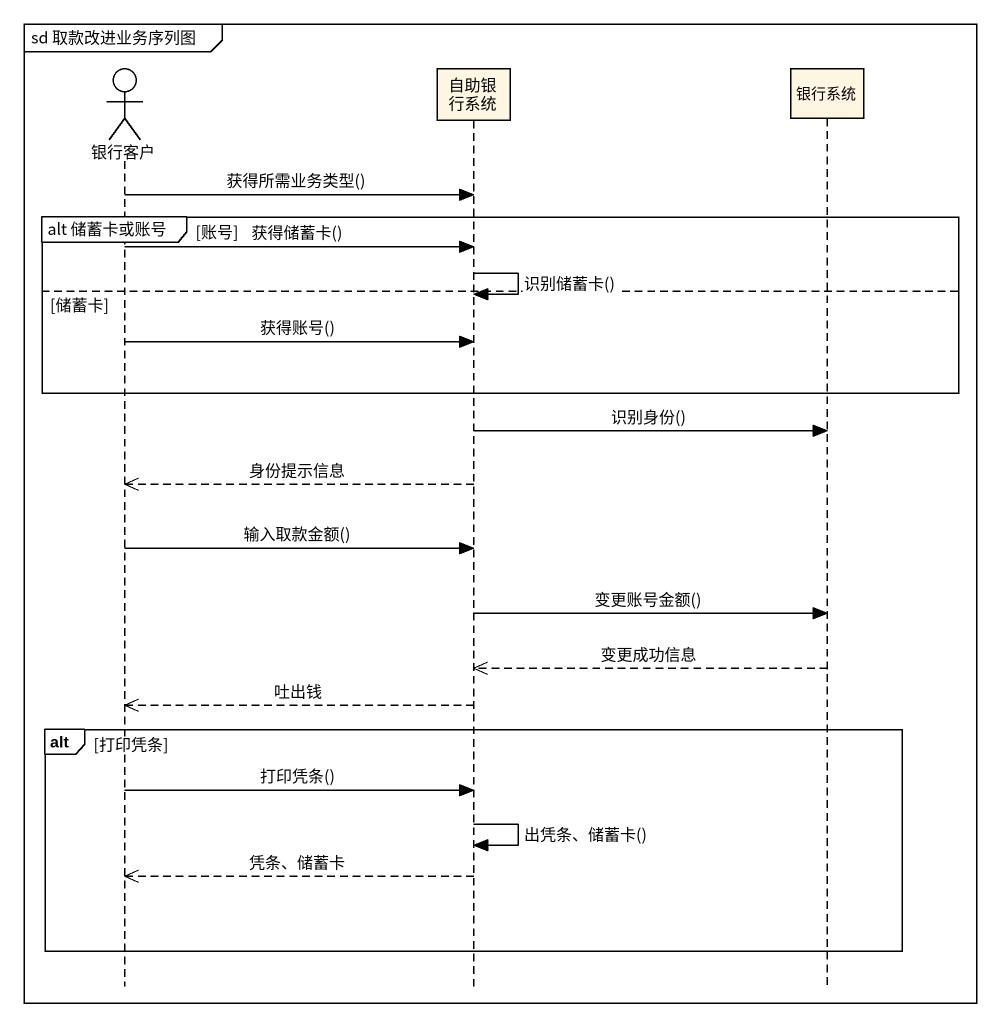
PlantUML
@startuml
mainframe sd 取款改进业务序列图
hide footbox
actor 银行客户
participant 自助银行系统
participant 银行系统

银行客户 -> 自助银行系统 : 获得所需业务类型()
group alt 储蓄卡或账号 [账号]
  银行客户 -> 自助银行系统 : 获得储蓄卡()
  自助银行系统 -> 自助银行系统 : 识别储蓄卡()
else 储蓄卡
  银行客户 -> 自助银行系统 : 获得账号()
end
自助银行系统 -> 银行系统 : 识别身份()
自助银行系统 -->> 银行客户 : 身份提示信息
银行客户 -> 自助银行系统 : 输入取款金额()
自助银行系统 -> 银行系统 : 变更账号金额()
银行系统 -->> 自助银行系统 : 变更成功信息
自助银行系统 -->> 银行客户 : 吐出钱
alt 打印凭条
  银行客户 -> 自助银行系统 : 打印凭条()
  自助银行系统 -> 自助银行系统 : 出凭条、储蓄卡()
  自助银行系统 -->> 银行客户 : 凭条、储蓄卡
end
@enduml
